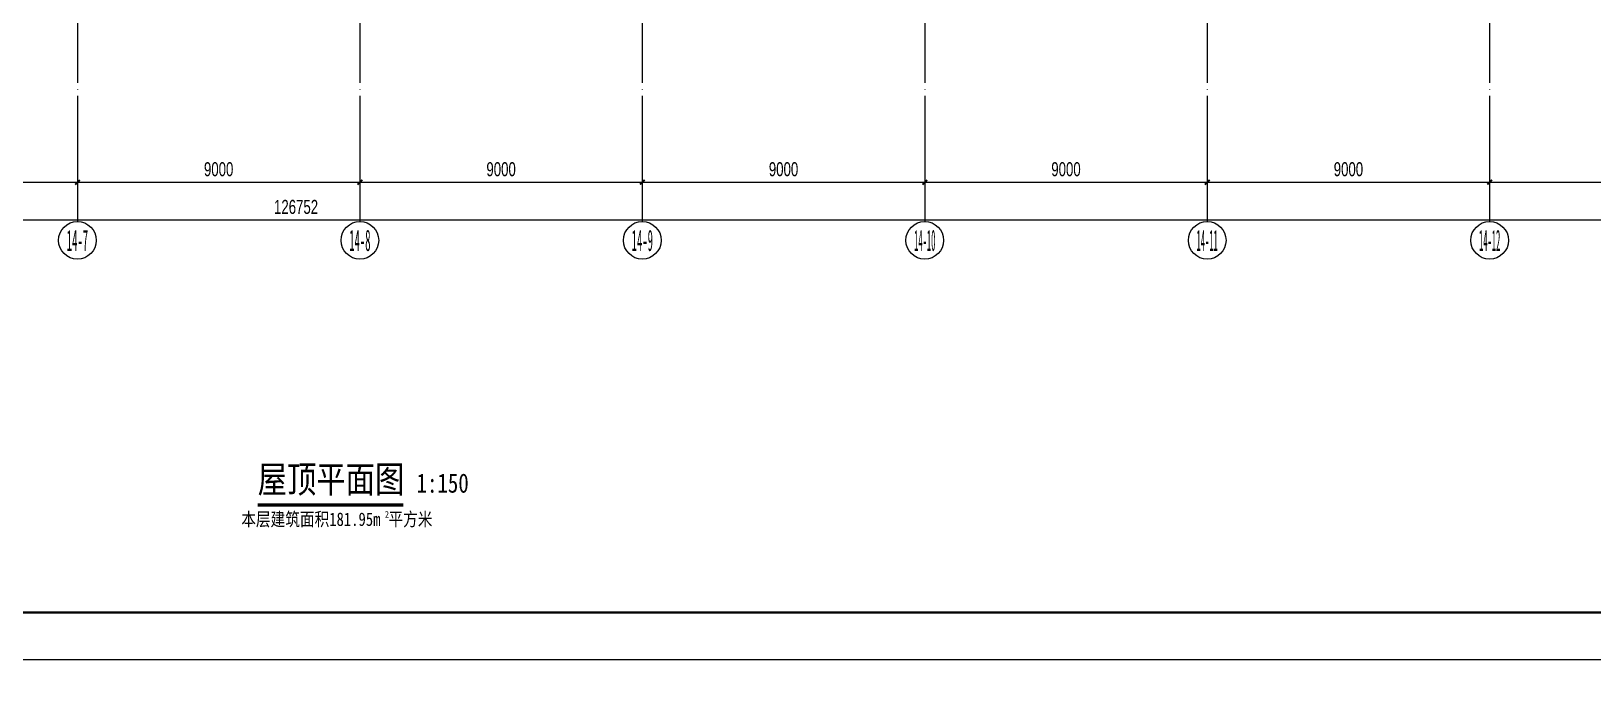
# Model space of a CAD drawing. Extents: x -233336 to 840473, y -28113 to 330904.
# Drawn here: x 48927 to 98686, y 241067 to 261813 of the extents above; entities that cross this region are included whole.
import ezdxf
from ezdxf.enums import TextEntityAlignment as Align
from ezdxf.xclip import XClip

# ---------------------------------------------------------------- set-up
doc = ezdxf.new("R2010")
doc.units = 0
doc.header["$LTSCALE"] = 1000
doc.header["$XCLIPFRAME"] = 2
doc.linetypes.add('104-14# 核心筒$0$DOTE', pattern=[2.42, 2, -0.2, 0.02, -0.2])
doc.layers.get('0').update_dxf_attribs({"linetype": 'CONTINUOUS'})
doc.layers.get('Defpoints').update_dxf_attribs({"linetype": 'CONTINUOUS'})
for name, color, linetype in [('104-14# 核心筒$0$01-标注_轴线坐标', 8, 'CONTINUOUS'), ('104-14# 核心筒$0$A_AXIS-轴线', 8, '104-14# 核心筒$0$DOTE'), ('104-14# 核心筒$0$AXIS_TEXT', 7, 'CONTINUOUS'), ('AXIS_TEXT', 7, 'CONTINUOUS'), ('X-104 14#平面$0$02-TEXT_标注', 9, 'CONTINUOUS'), ('X-104 14#平面$0$DIM_SYMB', 3, 'CONTINUOUS')]:
    doc.layers.add(name, color=color, linetype=linetype)
doc.styles.add('104-14# 核心筒$0$_TCH_AXIS', font='STXIHEI.TTF', dxfattribs={"width": 0.8})
doc.styles.add('104-14# 核心筒$0$_TCH_DIM_T3', font='ros.shx', dxfattribs={"width": 0.705882, "bigfont": 'jd.shx'})
doc.styles.add('COMPLEX', font='COMPLEX')
doc.styles.add('X-104 14#平面$0$Standard', font='STXIHEI.TTF', dxfattribs={"width": 0.8})
doc.dimstyles.new('104-14# 核心筒$0$_TCH_ARCH&&150', dxfattribs={"dimtxt": 446.25, "dimasz": 150, "dimexe": 375, "dimexo": 450, "dimgap": 189.375, "dimtad": 1, "dimdec": 0, "dimzin": 0, "dimdsep": 46, "dimtxsty": '104-14# 核心筒$0$_TCH_DIM_T3', "dimblk": '104-14# 核心筒$0$_ArchTick', "dimcen": 0.09, "dimclrt": 7, "dimazin": 2, "dimtfac": 1, "dimtdec": 0, "dimtix": 1, "dimtmove": 2, "dimatfit": 3, "dimfxl": 0, "dimtolj": 1, "dimtzin": 0, "dimarcsym": 0})

# ---------------------------------------------------------------- blocks, each defined once
blk = doc.blocks.new('图框-A1+1-4')
for points, const_width in [([(0, 0), (1051, 0), (1051, 594), (0, 594)], 0.05), ([(976, 584), (25, 584), (25, 10), (976, 10)], 0.5)]:
    blk.add_lwpolyline(points, close=True, dxfattribs=dict(const_width=const_width))
at = {"const_width": 0.05}
for points in [[(525.5, 594), (525.5, 592)], [(525.5, 0), (525.5, 2)]]:
    blk.add_lwpolyline(points, dxfattribs=at)
blk = doc.blocks.new('104-14# 核心筒$0$_ArchTick')
at = {"color": 0, "linetype": 'ByBlock', "const_width": 0.4}
blk.add_lwpolyline([(-0.5, -0.5), (0.5, 0.5)], dxfattribs=at)
blk = doc.blocks.new('*D427')
at = {"layer": '104-14# 核心筒$0$01-标注_轴线坐标', "color": 0, "lineweight": -2}
for p, q in [((41400, 259305), (41400, 256630)), ((50400, 259305), (50400, 256630)), ((41400, 257005), (50400, 257005))]:
    blk.add_line(p, q, dxfattribs=at)
at = {"layer": 'Defpoints', "color": 0}
for p in [(41400, 259755), (50400, 259755), (50400, 257005)]:
    blk.add_point(p, dxfattribs=at)
at = {"layer": '104-14# 核心筒$0$01-标注_轴线坐标', "color": 0, "lineweight": -2, "xscale": 150, "yscale": 150, "zscale": 150, "rotation": 180}
blk.add_blockref('104-14# 核心筒$0$_ArchTick', (41400, 257005), dxfattribs=at)
at = {"layer": '104-14# 核心筒$0$01-标注_轴线坐标', "color": 0, "lineweight": -2, "xscale": 150, "yscale": 150, "zscale": 150}
blk.add_blockref('104-14# 核心筒$0$_ArchTick', (50400, 257005), dxfattribs=at)
at = {"layer": '104-14# 核心筒$0$01-标注_轴线坐标', "color": 7, "insert": (45900, 257417), "char_height": 446.2, "attachment_point": 5, "style": '104-14# 核心筒$0$_TCH_DIM_T3'}
blk.add_mtext('\\A1;9000', dxfattribs=at)
blk = doc.blocks.new('*D428')
at = {"layer": '104-14# 核心筒$0$01-标注_轴线坐标', "color": 0, "lineweight": -2}
for p, q in [((50400, 259305), (50400, 256630)), ((59400, 259305), (59400, 256630)), ((50400, 257005), (59400, 257005))]:
    blk.add_line(p, q, dxfattribs=at)
at = {"layer": 'Defpoints', "color": 0}
for p in [(50400, 259755), (59400, 259755), (59400, 257005)]:
    blk.add_point(p, dxfattribs=at)
at = {"layer": '104-14# 核心筒$0$01-标注_轴线坐标', "color": 0, "lineweight": -2, "xscale": 150, "yscale": 150, "zscale": 150, "rotation": 180}
blk.add_blockref('104-14# 核心筒$0$_ArchTick', (50400, 257005), dxfattribs=at)
at = {"layer": '104-14# 核心筒$0$01-标注_轴线坐标', "color": 0, "lineweight": -2, "xscale": 150, "yscale": 150, "zscale": 150}
blk.add_blockref('104-14# 核心筒$0$_ArchTick', (59400, 257005), dxfattribs=at)
at = {"layer": '104-14# 核心筒$0$01-标注_轴线坐标', "color": 7, "insert": (54900, 257417), "char_height": 446.2, "attachment_point": 5, "style": '104-14# 核心筒$0$_TCH_DIM_T3'}
blk.add_mtext('\\A1;9000', dxfattribs=at)
blk = doc.blocks.new('*D429')
at = {"layer": '104-14# 核心筒$0$01-标注_轴线坐标', "color": 0, "lineweight": -2}
for p, q in [((59400, 259305), (59400, 256630)), ((68400, 259305), (68400, 256630)), ((59400, 257005), (68400, 257005))]:
    blk.add_line(p, q, dxfattribs=at)
at = {"layer": 'Defpoints', "color": 0}
for p in [(59400, 259755), (68400, 259755), (68400, 257005)]:
    blk.add_point(p, dxfattribs=at)
at = {"layer": '104-14# 核心筒$0$01-标注_轴线坐标', "color": 0, "lineweight": -2, "xscale": 150, "yscale": 150, "zscale": 150, "rotation": 180}
blk.add_blockref('104-14# 核心筒$0$_ArchTick', (59400, 257005), dxfattribs=at)
at = {"layer": '104-14# 核心筒$0$01-标注_轴线坐标', "color": 0, "lineweight": -2, "xscale": 150, "yscale": 150, "zscale": 150}
blk.add_blockref('104-14# 核心筒$0$_ArchTick', (68400, 257005), dxfattribs=at)
at = {"layer": '104-14# 核心筒$0$01-标注_轴线坐标', "color": 7, "insert": (63900, 257417), "char_height": 446.2, "attachment_point": 5, "style": '104-14# 核心筒$0$_TCH_DIM_T3'}
blk.add_mtext('\\A1;9000', dxfattribs=at)
blk = doc.blocks.new('*D430')
at = {"layer": '104-14# 核心筒$0$01-标注_轴线坐标', "color": 0, "lineweight": -2}
for p, q in [((68400, 259305), (68400, 256630)), ((77400, 259305), (77400, 256630)), ((68400, 257005), (77400, 257005))]:
    blk.add_line(p, q, dxfattribs=at)
at = {"layer": 'Defpoints', "color": 0}
for p in [(68400, 259755), (77400, 259755), (77400, 257005)]:
    blk.add_point(p, dxfattribs=at)
at = {"layer": '104-14# 核心筒$0$01-标注_轴线坐标', "color": 0, "lineweight": -2, "xscale": 150, "yscale": 150, "zscale": 150, "rotation": 180}
blk.add_blockref('104-14# 核心筒$0$_ArchTick', (68400, 257005), dxfattribs=at)
at = {"layer": '104-14# 核心筒$0$01-标注_轴线坐标', "color": 0, "lineweight": -2, "xscale": 150, "yscale": 150, "zscale": 150}
blk.add_blockref('104-14# 核心筒$0$_ArchTick', (77400, 257005), dxfattribs=at)
at = {"layer": '104-14# 核心筒$0$01-标注_轴线坐标', "color": 7, "insert": (72900, 257417), "char_height": 446.2, "attachment_point": 5, "style": '104-14# 核心筒$0$_TCH_DIM_T3'}
blk.add_mtext('\\A1;9000', dxfattribs=at)
blk = doc.blocks.new('*D431')
at = {"layer": '104-14# 核心筒$0$01-标注_轴线坐标', "color": 0, "lineweight": -2}
for p, q in [((77400, 259305), (77400, 256630)), ((86400, 259305), (86400, 256630)), ((77400, 257005), (86400, 257005))]:
    blk.add_line(p, q, dxfattribs=at)
at = {"layer": 'Defpoints', "color": 0}
for p in [(77400, 259755), (86400, 259755), (86400, 257005)]:
    blk.add_point(p, dxfattribs=at)
at = {"layer": '104-14# 核心筒$0$01-标注_轴线坐标', "color": 0, "lineweight": -2, "xscale": 150, "yscale": 150, "zscale": 150, "rotation": 180}
blk.add_blockref('104-14# 核心筒$0$_ArchTick', (77400, 257005), dxfattribs=at)
at = {"layer": '104-14# 核心筒$0$01-标注_轴线坐标', "color": 0, "lineweight": -2, "xscale": 150, "yscale": 150, "zscale": 150}
blk.add_blockref('104-14# 核心筒$0$_ArchTick', (86400, 257005), dxfattribs=at)
at = {"layer": '104-14# 核心筒$0$01-标注_轴线坐标', "color": 7, "insert": (81900, 257417), "char_height": 446.2, "attachment_point": 5, "style": '104-14# 核心筒$0$_TCH_DIM_T3'}
blk.add_mtext('\\A1;9000', dxfattribs=at)
blk = doc.blocks.new('*D432')
at = {"layer": '104-14# 核心筒$0$01-标注_轴线坐标', "color": 0, "lineweight": -2}
for p, q in [((86400, 259305), (86400, 256630)), ((95400, 259305), (95400, 256630)), ((86400, 257005), (95400, 257005))]:
    blk.add_line(p, q, dxfattribs=at)
at = {"layer": 'Defpoints', "color": 0}
for p in [(86400, 259755), (95400, 259755), (95400, 257005)]:
    blk.add_point(p, dxfattribs=at)
at = {"layer": '104-14# 核心筒$0$01-标注_轴线坐标', "color": 0, "lineweight": -2, "xscale": 150, "yscale": 150, "zscale": 150, "rotation": 180}
blk.add_blockref('104-14# 核心筒$0$_ArchTick', (86400, 257005), dxfattribs=at)
at = {"layer": '104-14# 核心筒$0$01-标注_轴线坐标', "color": 0, "lineweight": -2, "xscale": 150, "yscale": 150, "zscale": 150}
blk.add_blockref('104-14# 核心筒$0$_ArchTick', (95400, 257005), dxfattribs=at)
at = {"layer": '104-14# 核心筒$0$01-标注_轴线坐标', "color": 7, "insert": (90900, 257417), "char_height": 446.2, "attachment_point": 5, "style": '104-14# 核心筒$0$_TCH_DIM_T3'}
blk.add_mtext('\\A1;9000', dxfattribs=at)
blk = doc.blocks.new('*D433')
at = {"layer": '104-14# 核心筒$0$01-标注_轴线坐标', "color": 0, "lineweight": -2}
for p, q in [((95400, 259305), (95400, 256630)), ((104400, 259305), (104400, 256630)), ((95400, 257005), (104400, 257005))]:
    blk.add_line(p, q, dxfattribs=at)
at = {"layer": 'Defpoints', "color": 0}
for p in [(95400, 259755), (104400, 259755), (104400, 257005)]:
    blk.add_point(p, dxfattribs=at)
at = {"layer": '104-14# 核心筒$0$01-标注_轴线坐标', "color": 0, "lineweight": -2, "xscale": 150, "yscale": 150, "zscale": 150, "rotation": 180}
blk.add_blockref('104-14# 核心筒$0$_ArchTick', (95400, 257005), dxfattribs=at)
at = {"layer": '104-14# 核心筒$0$01-标注_轴线坐标', "color": 0, "lineweight": -2, "xscale": 150, "yscale": 150, "zscale": 150}
blk.add_blockref('104-14# 核心筒$0$_ArchTick', (104400, 257005), dxfattribs=at)
at = {"layer": '104-14# 核心筒$0$01-标注_轴线坐标', "color": 7, "insert": (99900, 257417), "char_height": 446.2, "attachment_point": 5, "style": '104-14# 核心筒$0$_TCH_DIM_T3'}
blk.add_mtext('\\A1;9000', dxfattribs=at)
blk = doc.blocks.new('_AXISO')
blk.add_circle((0, 0), 0.5)
at = {"layer": 'AXIS_TEXT', "style": 'COMPLEX', "width": 1.041667}
blk.add_attdef('A', text='', height=0.56, dxfattribs=at).set_placement((-0.25, -0.28), (0.25, -0.28), align=Align.FIT)
blk = doc.blocks.new('*D477')
at = {"layer": '104-14# 核心筒$0$01-标注_轴线坐标', "color": 0, "lineweight": -2}
for p, q in [((-6010, 259305), (-6010, 255430)), ((120742, 259305), (120742, 255430)), ((-6010, 255805), (120742, 255805))]:
    blk.add_line(p, q, dxfattribs=at)
at = {"layer": 'Defpoints', "color": 0}
for p in [(-6010, 259755), (120742, 259755), (120742, 255805)]:
    blk.add_point(p, dxfattribs=at)
at = {"layer": '104-14# 核心筒$0$01-标注_轴线坐标', "color": 0, "lineweight": -2, "xscale": 150, "yscale": 150, "zscale": 150, "rotation": 180}
blk.add_blockref('104-14# 核心筒$0$_ArchTick', (-6010, 255805), dxfattribs=at)
at = {"layer": '104-14# 核心筒$0$01-标注_轴线坐标', "color": 0, "lineweight": -2, "xscale": 150, "yscale": 150, "zscale": 150}
blk.add_blockref('104-14# 核心筒$0$_ArchTick', (120742, 255805), dxfattribs=at)
at = {"layer": '104-14# 核心筒$0$01-标注_轴线坐标', "color": 7, "insert": (57366, 256217), "char_height": 446.2, "attachment_point": 5, "style": '104-14# 核心筒$0$_TCH_DIM_T3'}
blk.add_mtext('\\A1;126752', dxfattribs=at)
blk = doc.blocks.new('104-14# 核心筒')
at = {"layer": '104-14# 核心筒$0$01-标注_轴线坐标'}
for p, q in [((50400, 259754.9), (50400, 255754.9)), ((59400, 259754.9), (59400, 255754.9)), ((68400, 259754.9), (68400, 255754.9)), ((77400, 259754.9), (77400, 255754.9)), ((86400, 259754.9), (86400, 255754.9)), ((95400, 259754.9), (95400, 255754.9))]:
    blk.add_line(p, q, dxfattribs=at)
at = {"layer": '104-14# 核心筒$0$A_AXIS-轴线'}
for p, q in [((50400, 317833.6), (50400, 259754.9)), ((59400, 317833.6), (59400, 259754.9)), ((68400, 317833.6), (68400, 259754.9)), ((77400, 317833.6), (77400, 259754.9)), ((86400, 317833.6), (86400, 259754.9)), ((95400, 317833.6), (95400, 259754.9))]:
    blk.add_line(p, q, dxfattribs=at)
at = {"layer": '104-14# 核心筒$0$01-标注_轴线坐标'}
ref = blk.add_blockref('_AXISO', (50400, 255154.9), dxfattribs=dict(at, xscale=1200, yscale=1200, zscale=1200))
ref.add_attrib('A', '14-7', dxfattribs={"layer": '104-14# 核心筒$0$AXIS_TEXT', "height": 678.82, "style": '104-14# 核心筒$0$_TCH_AXIS', "width": 0.46828}).set_placement((50060.6, 254815.5), (50739.4, 254815.5), align=Align.FIT)
ref = blk.add_blockref('_AXISO', (59400, 255154.9), dxfattribs=dict(at, xscale=1200, yscale=1200, zscale=1200))
ref.add_attrib('A', '14-8', dxfattribs={"layer": '104-14# 核心筒$0$AXIS_TEXT', "height": 678.82, "style": '104-14# 核心筒$0$_TCH_AXIS', "width": 0.46828}).set_placement((59060.6, 254815.5), (59739.4, 254815.5), align=Align.FIT)
ref = blk.add_blockref('_AXISO', (68400, 255154.9), dxfattribs=dict(at, xscale=1200, yscale=1200, zscale=1200))
ref.add_attrib('A', '14-9', dxfattribs={"layer": '104-14# 核心筒$0$AXIS_TEXT', "height": 678.82, "style": '104-14# 核心筒$0$_TCH_AXIS', "width": 0.46828}).set_placement((68060.6, 254815.5), (68739.4, 254815.5), align=Align.FIT)
ref = blk.add_blockref('_AXISO', (77400, 255154.9), dxfattribs=dict(at, xscale=1200, yscale=1200, zscale=1200))
ref.add_attrib('A', '14-10', dxfattribs={"layer": '104-14# 核心筒$0$AXIS_TEXT', "height": 678.82, "style": '104-14# 核心筒$0$_TCH_AXIS', "width": 0.366464}).set_placement((77060.6, 254815.5), (77739.4, 254815.5), align=Align.FIT)
ref = blk.add_blockref('_AXISO', (86400, 255154.9), dxfattribs=dict(at, xscale=1200, yscale=1200, zscale=1200))
ref.add_attrib('A', '14-11', dxfattribs={"layer": '104-14# 核心筒$0$AXIS_TEXT', "height": 678.82, "style": '104-14# 核心筒$0$_TCH_AXIS', "width": 0.366464}).set_placement((86060.6, 254815.5), (86739.4, 254815.5), align=Align.FIT)
ref = blk.add_blockref('_AXISO', (95400, 255154.9), dxfattribs=dict(at, xscale=1200, yscale=1200, zscale=1200))
ref.add_attrib('A', '14-12', dxfattribs={"layer": '104-14# 核心筒$0$AXIS_TEXT', "height": 678.82, "style": '104-14# 核心筒$0$_TCH_AXIS', "width": 0.366464}).set_placement((95060.6, 254815.5), (95739.4, 254815.5), align=Align.FIT)
for p1, p2, distance, text, picture, middle in [((-6009.8, 259754.9), (120741.8, 259754.9), -3950, '126752', '*D477', (57366, 256217.4)), ((41400, 259754.9), (50400, 259754.9), -2750, '9000', '*D427', (45900, 257417.4)), ((50400, 259754.9), (59400, 259754.9), -2750, '9000', '*D428', (54900, 257417.4)), ((59400, 259754.9), (68400, 259754.9), -2750, '9000', '*D429', (63900, 257417.4)), ((68400, 259754.9), (77400, 259754.9), -2750, '9000', '*D430', (72900, 257417.4)), ((77400, 259754.9), (86400, 259754.9), -2750, '9000', '*D431', (81900, 257417.4)), ((86400, 259754.9), (95400, 259754.9), -2750, '9000', '*D432', (90900, 257417.4)), ((95400, 259754.9), (104400, 259754.9), -2750, '9000', '*D433', (99900, 257417.4))]:
    dim = blk.add_aligned_dim(p1=p1, p2=p2, distance=distance, text=text, dimstyle='104-14# 核心筒$0$_TCH_ARCH&&150', dxfattribs=at)
    dim.commit()
    dim.dimension.update_dxf_attribs({"geometry": picture, "text_midpoint": middle})
blk = doc.blocks.new('X-104 14#平面')
for points in [[(139216.5, 241800), (-18433.5, 241800), (-18433.5, 330900), (139216.5, 330900)], [(-18433.5, 152700), (139216.5, 152700), (139216.5, 241800), (-18433.5, 241800)]]:
    blk.add_lwpolyline(points, close=True)
at = {"layer": 'X-104 14#平面$0$DIM_SYMB', "const_width": 105}
blk.add_lwpolyline([(56143.3, 246723.3), (60785.3, 246723.3)], dxfattribs=at)
at = {"xscale": 150, "yscale": 150, "zscale": 150}
for p in [(-18433.5, 241800), (-18433.5, 152700)]:
    blk.add_blockref('图框-A1+1-4', p, dxfattribs=at)
ref = blk.add_blockref('104-14# 核心筒', (0, 0))
XClip(ref).set_block_clipping_path([(-38664.3623821461, -25500), (139216.5485069363, 330900)])
at = {"layer": 'X-104 14#平面$0$02-TEXT_标注', "style": 'X-104 14#平面$0$Standard', "width": 0.8}
for s, height, p in [('本层建筑面积181.95m', 428.139, (55620.5, 246060.6)), ('2', 214.1, (60198.7, 246323.1)), ('平方米', 428.14, (60310.6, 246060.6))]:
    blk.add_text(s, height=height, dxfattribs=at).set_placement(p)
at = {"layer": 'X-104 14#平面$0$DIM_SYMB', "color": 7, "style": 'X-104 14#平面$0$Standard', "width": 0.8}
for s, height, p in [('屋顶平面图', 856.28, (56143.3, 247119)), ('1:150', 611.63, (61205.3, 247119))]:
    blk.add_text(s, height=height, dxfattribs=at).set_placement(p)

msp = doc.modelspace()

# ---------------------------------------------------------------- block references
msp.add_blockref('X-104 14#平面', (0, 0))

doc.saveas('drawing.dxf')
